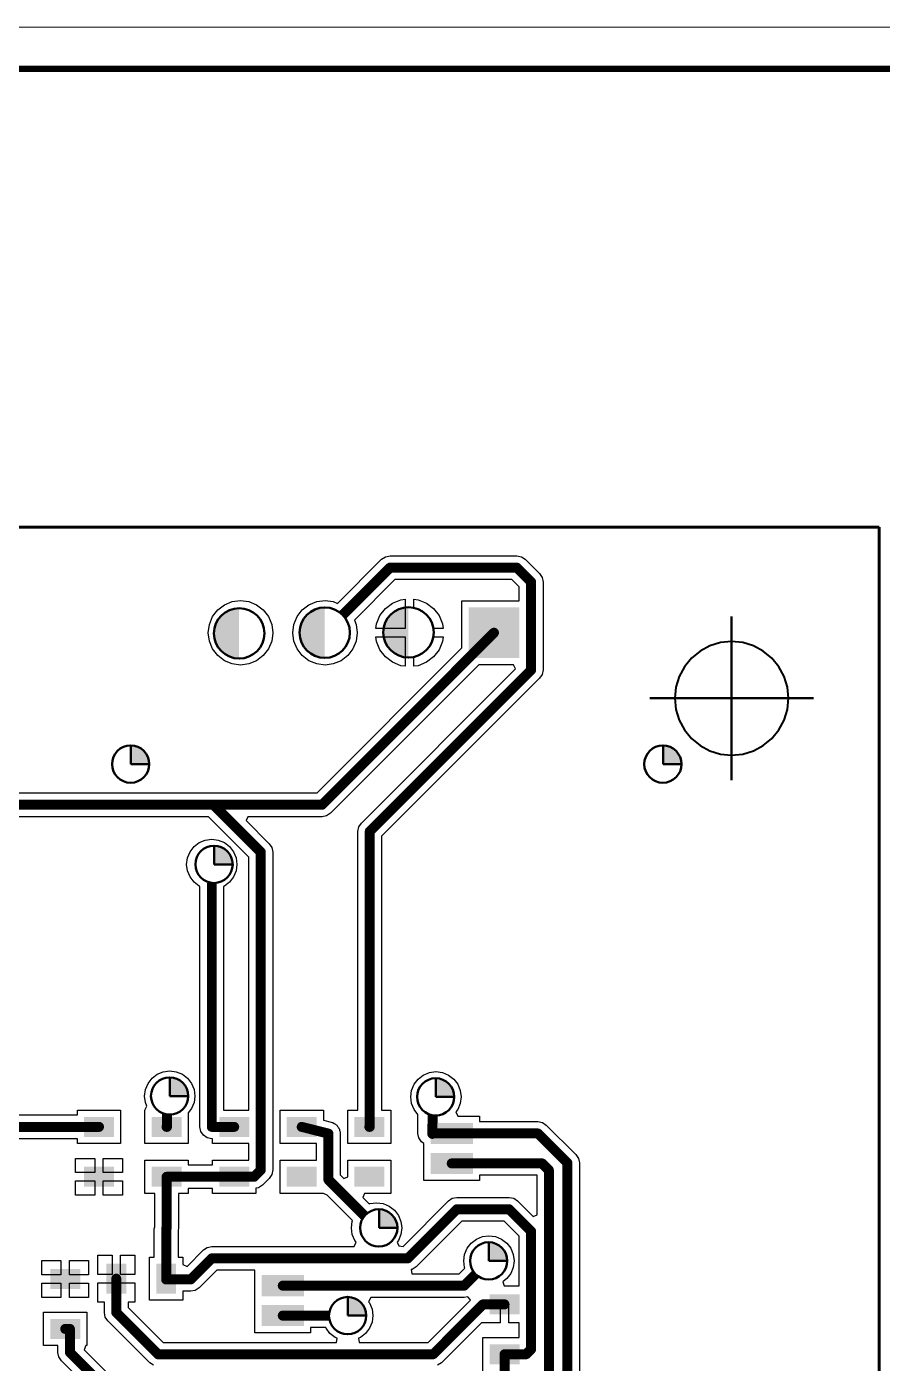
# Model space of a CAD drawing. Header units: millimetres. Extents: x 0 to 841, y 0 to 594.
# Drawn here: x 647 to 749.9, y 433.4 to 594 of the extents above; entities that cross this region are included whole.
import ezdxf

# ---------------------------------------------------------------- set-up
doc = ezdxf.new("R2010")
doc.units = ezdxf.units.MM
doc.layers.get('0').update_dxf_attribs({"lineweight": 50})
doc.layers.add('BottomLayer', color=5, linetype='Continuous')
doc.layers.add('Sheet', color=255, linetype='Continuous')
doc.layers.add('маркировка', color=2, linetype='Continuous', lineweight=60)
doc.layers.add('Отверстия', color=7, linetype='Continuous', lineweight=30)

msp = doc.modelspace()

# ---------------------------------------------------------------- hatches: boundary and pattern name
at = {"lineweight": 50}
h = msp.add_hatch(color=7, dxfattribs=at)
h.dxf.hatch_style = 1
h.paths.add_polyline_path([(672.53, 524.18, 0.411474), (669.52, 521.14, 0.411474), (672.53, 518.11)])
h = msp.add_hatch(color=7, dxfattribs=at)
h.dxf.hatch_style = 1
h.paths.add_polyline_path([(682.82, 524.27, 0.411474), (679.81, 521.23, 0.411474), (682.82, 518.2)])
h = msp.add_hatch(color=7, dxfattribs=at)
h.dxf.hatch_style = 1
h.paths.add_polyline_path([(692.89, 524.29, 0.411474), (689.89, 521.26, 0.411474), (692.89, 518.23)])
h = msp.add_hatch(color=18, dxfattribs=at)
h.dxf.hatch_style = 1
h.paths.add_polyline_path([(659.54, 505.43), (661.75, 505.43, 0.410663), (659.54, 507.66)])
h = msp.add_hatch(color=18, dxfattribs=at)
h.dxf.hatch_style = 1
h.paths.add_polyline_path([(723.54, 505.43), (725.75, 505.43, 0.410663), (723.54, 507.66)])
h = msp.add_hatch(color=18, dxfattribs=at)
h.dxf.hatch_style = 1
h.paths.add_polyline_path([(669.57, 493.38), (671.78, 493.38, 0.410663), (669.57, 495.62)])
h = msp.add_hatch(color=18, dxfattribs=at)
h.dxf.hatch_style = 1
h.paths.add_polyline_path([(664.22, 465.54), (666.43, 465.54, 0.410663), (664.22, 467.78)])
h = msp.add_hatch(color=18, dxfattribs=at)
h.dxf.hatch_style = 1
h.paths.add_polyline_path([(696.22, 465.44), (698.43, 465.44, 0.410663), (696.22, 467.68)])
h = msp.add_hatch(color=18, dxfattribs=at)
h.dxf.hatch_style = 1
h.paths.add_polyline_path([(689.38, 449.69), (691.59, 449.69, 0.410663), (689.38, 451.93)])
h = msp.add_hatch(color=18, dxfattribs=at)
h.dxf.hatch_style = 1
h.paths.add_polyline_path([(702.59, 445.73), (704.8, 445.73, 0.410663), (702.59, 447.97)])
h = msp.add_hatch(color=18, dxfattribs=at)
h.dxf.hatch_style = 1
h.paths.add_polyline_path([(685.62, 439.15), (687.83, 439.15, 0.410663), (685.62, 441.39)])

# ---------------------------------------------------------------- linework, layer by layer
for p, q in [((731.78, 503.5), (731.78, 523.17)), ((721.95, 513.34), (741.61, 513.34)), ((659.54, 507.66), (659.54, 505.43)), ((723.54, 507.66), (723.54, 505.43)), ((659.54, 505.43), (661.75, 505.43)), ((723.54, 505.43), (725.75, 505.43)), ((669.57, 495.62), (669.57, 493.38)), ((669.57, 493.38), (671.78, 493.38)), ((664.22, 467.78), (664.22, 465.54)), ((696.22, 467.68), (696.22, 465.44)), ((664.22, 465.54), (666.43, 465.54)), ((696.22, 465.44), (698.43, 465.44)), ((689.38, 451.93), (689.38, 449.69)), ((689.38, 449.69), (691.59, 449.69)), ((702.59, 447.97), (702.59, 445.73)), ((702.59, 445.73), (704.8, 445.73)), ((685.62, 441.39), (685.62, 439.15)), ((685.62, 439.15), (687.83, 439.15))]:
    msp.add_line(p, q, dxfattribs=at)
for centre in [(659.51, 505.43), (723.51, 505.43), (669.54, 493.38), (664.19, 465.54), (696.19, 465.44), (689.35, 449.69), (702.56, 445.73), (685.6, 439.15)]:
    msp.add_circle(centre, 2.24, dxfattribs=at)
at = {"layer": 'BottomLayer'}
for p, q in [((689.69, 530.05), (690.16, 530.36)), ((690.16, 530.36), (690.7, 530.47)), ((690.7, 530.47), (705.94, 530.47)), ((705.94, 530.47), (706.49, 530.36)), ((706.49, 530.36), (706.95, 530.05)), ((684.4, 524.75), (689.69, 530.05)), ((706.95, 530.05), (708.68, 528.32)), ((691.29, 527.61), (686.42, 522.74)), ((705.35, 527.61), (691.29, 527.61)), ((706.24, 526.72), (705.35, 527.61)), ((708.68, 528.32), (708.99, 527.86)), ((708.99, 527.86), (709.1, 527.31)), ((709.1, 527.31), (709.1, 516.75)), ((706.24, 525.07), (706.24, 526.72)), ((669.36, 523.16), (669.98, 523.96)), ((669.98, 523.96), (670.78, 524.58)), ((670.78, 524.58), (671.72, 524.97)), ((671.72, 524.97), (672.72, 525.1)), ((672.72, 525.1), (673.72, 524.97)), ((673.72, 524.97), (674.66, 524.58)), ((674.66, 524.58), (675.46, 523.96)), ((675.46, 523.96), (676.08, 523.16)), ((679.52, 523.16), (680.14, 523.96)), ((680.14, 523.96), (680.94, 524.58)), ((680.94, 524.58), (681.88, 524.97)), ((681.88, 524.97), (682.88, 525.1)), ((682.88, 525.1), (683.88, 524.97)), ((683.88, 524.97), (684.4, 524.75)), ((689.49, 523.27), (690.14, 524.12)), ((690.14, 524.12), (690.99, 524.77)), ((690.99, 524.77), (691.98, 525.18)), ((691.98, 525.18), (692.53, 525.25)), ((692.53, 525.25), (692.53, 521.73)), ((693.55, 524.23), (693.55, 525.25)), ((693.55, 525.25), (694.1, 525.18)), ((694.1, 525.18), (695.09, 524.77)), ((695.09, 524.77), (695.94, 524.12)), ((695.94, 524.12), (696.59, 523.27)), ((699.35, 519.39), (699.35, 525.07)), ((699.35, 525.07), (706.24, 525.07)), ((668.84, 521.22), (668.97, 522.22)), ((668.97, 522.22), (669.36, 523.16)), ((676.08, 523.16), (676.47, 522.22)), ((676.47, 522.22), (676.6, 521.22)), ((679, 521.22), (679.13, 522.22)), ((679.13, 522.22), (679.52, 523.16)), ((686.42, 522.74), (686.63, 522.22)), ((686.63, 522.22), (686.76, 521.22)), ((689.01, 521.73), (689.08, 522.28)), ((689.08, 522.28), (689.49, 523.27)), ((696.59, 523.27), (697, 522.28)), ((697, 522.28), (697.07, 521.73)), ((668.97, 520.21), (668.84, 521.22)), ((676.6, 521.22), (676.47, 520.21)), ((679.13, 520.21), (679, 521.22)), ((686.76, 521.22), (686.63, 520.21)), ((692.53, 521.73), (689.01, 521.73)), ((689.08, 520.16), (689.01, 520.71)), ((689.01, 520.71), (692.53, 520.71)), ((692.53, 520.71), (692.53, 517.19)), ((695.9, 520.71), (697.07, 520.71)), ((697.07, 521.73), (695.92, 521.73)), ((697.07, 520.71), (697, 520.16)), ((669.36, 519.28), (668.97, 520.21)), ((669.98, 518.47), (669.36, 519.28)), ((676.08, 519.28), (675.46, 518.47)), ((676.47, 520.21), (676.08, 519.28)), ((679.52, 519.28), (679.13, 520.21)), ((680.14, 518.47), (679.52, 519.28)), ((681.93, 501.97), (699.35, 519.39)), ((686.24, 519.28), (685.62, 518.47)), ((686.63, 520.21), (686.24, 519.28)), ((689.49, 519.17), (689.08, 520.16)), ((690.14, 518.32), (689.49, 519.17)), ((696.59, 519.17), (695.94, 518.32)), ((697, 520.16), (696.59, 519.17)), ((670.78, 517.86), (669.98, 518.47)), ((671.72, 517.47), (670.78, 517.86)), ((672.72, 517.34), (671.72, 517.47)), ((673.72, 517.47), (672.72, 517.34)), ((674.66, 517.86), (673.72, 517.47)), ((675.46, 518.47), (674.66, 517.86)), ((680.94, 517.86), (680.14, 518.47)), ((681.88, 517.47), (680.94, 517.86)), ((682.88, 517.34), (681.88, 517.47)), ((683.88, 517.47), (682.88, 517.34)), ((701.37, 517.37), (683.53, 499.53)), ((684.82, 517.86), (683.88, 517.47)), ((685.62, 518.47), (684.82, 517.86)), ((690.99, 517.67), (690.14, 518.32)), ((691.98, 517.26), (690.99, 517.67)), ((692.53, 517.19), (691.98, 517.26)), ((693.55, 517.19), (693.55, 518.29)), ((694.1, 517.26), (693.55, 517.19)), ((695.09, 517.67), (694.1, 517.26)), ((695.94, 518.32), (695.09, 517.67)), ((705.56, 517.37), (701.37, 517.37)), ((705.77, 516.86), (705.56, 517.37)), ((687.26, 498.35), (705.77, 516.86)), ((708.68, 515.74), (689.69, 496.75)), ((708.99, 516.2), (708.68, 515.74)), ((709.1, 516.75), (708.99, 516.2)), ((614.61, 501.97), (681.93, 501.97)), ((668.88, 499.11), (614.61, 499.11)), ((673.73, 494.26), (668.88, 499.11)), ((673.58, 499.11), (673.38, 498.64)), ((673.38, 498.64), (676.17, 495.86)), ((682.52, 499.11), (673.58, 499.11)), ((683.07, 499.22), (682.52, 499.11)), ((683.53, 499.53), (683.07, 499.22)), ((686.95, 497.89), (687.26, 498.35)), ((668.48, 496.3), (669.27, 496.41)), ((669.27, 496.41), (670.05, 496.3)), ((686.84, 497.34), (686.95, 497.89)), ((686.84, 463.83), (686.84, 497.34)), ((689.69, 496.75), (689.69, 463.83)), ((666.34, 494.16), (666.65, 494.89)), ((666.65, 494.89), (667.13, 495.52)), ((667.13, 495.52), (667.75, 496)), ((667.75, 496), (668.48, 496.3)), ((670.05, 496.3), (670.78, 496)), ((670.78, 496), (671.41, 495.52)), ((671.41, 495.52), (671.89, 494.89)), ((671.89, 494.89), (672.19, 494.16)), ((676.17, 495.86), (676.48, 495.39)), ((676.48, 495.39), (676.59, 494.85)), ((676.59, 494.85), (676.59, 456.65)), ((666.24, 493.38), (666.34, 494.16)), ((666.34, 492.6), (666.24, 493.38)), ((672.19, 494.16), (672.29, 493.38)), ((672.29, 493.38), (672.19, 492.6)), ((673.73, 463.83), (673.73, 494.26)), ((666.65, 491.87), (666.34, 492.6)), ((667.13, 491.24), (666.65, 491.87)), ((671.89, 491.87), (671.41, 491.24)), ((672.19, 492.6), (671.89, 491.87)), ((667.75, 490.76), (667.13, 491.24)), ((667.84, 490.72), (667.75, 490.76)), ((667.84, 461.83), (667.84, 490.72)), ((670.78, 490.76), (670.69, 490.72)), ((670.69, 490.72), (670.69, 463.83)), ((671.41, 491.24), (670.78, 490.76)), ((661.6, 467.05), (662.08, 467.68)), ((662.08, 467.68), (662.7, 468.16)), ((662.7, 468.16), (663.43, 468.46)), ((663.43, 468.46), (664.22, 468.57)), ((664.22, 468.57), (665, 468.46)), ((665, 468.46), (665.73, 468.16)), ((665.73, 468.16), (666.36, 467.68)), ((666.36, 467.68), (666.84, 467.05)), ((693.6, 466.95), (694.08, 467.58)), ((694.08, 467.58), (694.7, 468.06)), ((694.7, 468.06), (695.43, 468.36)), ((695.43, 468.36), (696.22, 468.47)), ((696.22, 468.47), (697, 468.36)), ((697, 468.36), (697.73, 468.06)), ((697.73, 468.06), (698.36, 467.58)), ((698.36, 467.58), (698.84, 466.95)), ((661.19, 465.54), (661.29, 466.32)), ((661.29, 466.32), (661.6, 467.05)), ((666.84, 467.05), (667.14, 466.32)), ((667.14, 466.32), (667.24, 465.54)), ((693.19, 465.44), (693.29, 466.22)), ((693.29, 466.22), (693.6, 466.95)), ((698.84, 466.95), (699.14, 466.22)), ((699.14, 466.22), (699.24, 465.44)), ((661.29, 464.76), (661.19, 465.54)), ((661.23, 463.83), (661.47, 464.34)), ((661.47, 464.34), (661.29, 464.76)), ((667.14, 464.76), (666.84, 464.03)), ((667.24, 465.54), (667.14, 464.76)), ((693.29, 464.66), (693.19, 465.44)), ((693.6, 463.93), (693.29, 464.66)), ((699.14, 464.66), (698.84, 463.93)), ((699.24, 465.44), (699.14, 464.66)), ((643.51, 463.26), (653.1, 463.26)), ((653.1, 463.26), (653.1, 463.83)), ((653.1, 463.83), (658.3, 463.83)), ((658.3, 463.83), (658.3, 459.83)), ((661.23, 459.83), (661.23, 463.83)), ((661.23, 463.83), (661.23, 463.83)), ((666.84, 464.03), (666.43, 463.5)), ((666.43, 463.5), (666.43, 459.83)), ((670.69, 463.83), (673.73, 463.83)), ((677.48, 459.83), (677.48, 463.83)), ((677.48, 463.83), (682.68, 463.83)), ((682.68, 463.83), (682.68, 462.65)), ((682.68, 462.65), (683.64, 462.41)), ((685.61, 459.83), (685.61, 463.83)), ((685.61, 463.83), (686.84, 463.83)), ((689.69, 463.83), (690.81, 463.83)), ((690.81, 463.83), (690.81, 459.83)), ((694.05, 463.33), (693.6, 463.93)), ((694.05, 461.04), (694.05, 463.33)), ((698.84, 463.93), (698.6, 463.62)), ((698.6, 463.62), (698.85, 463.11)), ((698.85, 463.11), (701.46, 463.11)), ((701.46, 463.11), (701.46, 462.47)), ((667.95, 461.29), (667.84, 461.83)), ((668.26, 460.82), (667.95, 461.29)), ((683.64, 462.41), (683.73, 462.36)), ((683.73, 462.36), (683.83, 462.34)), ((683.83, 462.34), (683.98, 462.24)), ((683.98, 462.24), (684.14, 462.17)), ((684.14, 462.17), (684.21, 462.09)), ((684.21, 462.09), (684.3, 462.03)), ((684.3, 462.03), (684.39, 461.88)), ((684.39, 461.88), (684.51, 461.75)), ((684.51, 461.75), (684.55, 461.65)), ((684.55, 461.65), (684.61, 461.57)), ((684.61, 461.57), (684.64, 461.39)), ((684.64, 461.39), (684.7, 461.23)), ((684.7, 461.23), (684.69, 461.12)), ((684.69, 461.12), (684.71, 461.02)), ((684.71, 461.02), (684.71, 456.07)), ((694.16, 460.5), (694.05, 461.04)), ((701.46, 462.47), (708.48, 462.47)), ((708.48, 462.47), (709.03, 462.36)), ((709.03, 462.36), (709.49, 462.05)), ((709.49, 462.05), (713.05, 458.5)), ((653.1, 460.41), (644.51, 460.41)), ((653.1, 459.83), (653.1, 460.41)), ((658.3, 459.83), (653.1, 459.83)), ((666.43, 459.83), (661.23, 459.83)), ((668.72, 460.52), (668.26, 460.82)), ((669.27, 460.41), (668.72, 460.52)), ((669.36, 460.41), (669.27, 460.41)), ((669.36, 459.83), (669.36, 460.41)), ((673.73, 459.83), (669.36, 459.83)), ((673.73, 457.83), (673.73, 459.83)), ((681.86, 459.83), (677.48, 459.83)), ((681.86, 457.83), (681.86, 459.83)), ((690.81, 459.83), (685.61, 459.83)), ((694.47, 460.03), (694.16, 460.5)), ((694.78, 459.82), (694.47, 460.03)), ((694.78, 455.37), (694.78, 459.82)), ((652.88, 456.34), (652.88, 458.05)), ((652.88, 458.05), (655.19, 458.05)), ((655.19, 458.05), (655.19, 456.34)), ((656.21, 456.34), (656.21, 458.05)), ((656.21, 458.05), (658.52, 458.05)), ((658.52, 458.05), (658.52, 456.34)), ((661.23, 453.83), (661.23, 457.83)), ((661.23, 457.83), (666.43, 457.83)), ((666.43, 457.83), (666.43, 457.26)), ((669.36, 457.26), (669.36, 457.83)), ((669.36, 457.83), (673.73, 457.83)), ((677.48, 453.83), (677.48, 457.83)), ((677.48, 457.83), (681.86, 457.83)), ((685.61, 455.84), (685.61, 457.83)), ((685.61, 457.83), (690.81, 457.83)), ((690.81, 457.83), (690.81, 453.83)), ((713.05, 458.5), (713.36, 458.03)), ((713.36, 458.03), (713.47, 457.49)), ((655.19, 456.34), (652.88, 456.34)), ((658.52, 456.34), (656.21, 456.34)), ((666.43, 457.26), (669.36, 457.26)), ((676.59, 456.65), (676.48, 456.1)), ((713.47, 457.49), (713.47, 387.39)), ((652.88, 453.62), (652.88, 455.33)), ((652.88, 455.33), (655.19, 455.33)), ((655.19, 455.33), (655.19, 453.62)), ((656.21, 453.62), (656.21, 455.33)), ((656.21, 455.33), (658.52, 455.33)), ((658.52, 455.33), (658.52, 453.62)), ((675.36, 454.82), (674.89, 454.52)), ((676.17, 455.64), (675.36, 454.82)), ((676.48, 456.1), (676.17, 455.64)), ((684.71, 456.07), (685.14, 455.64)), ((685.14, 455.64), (685.61, 455.84)), ((701.46, 455.37), (694.78, 455.37)), ((708.38, 456.01), (701.46, 456.01)), ((701.46, 456.01), (701.46, 455.37)), ((708.38, 451.26), (708.38, 456.01)), ((655.19, 453.62), (652.88, 453.62)), ((658.52, 453.62), (656.21, 453.62)), ((662.4, 453.83), (661.23, 453.83)), ((662.4, 449.83), (662.4, 453.83)), ((666.43, 453.83), (665.26, 453.83)), ((665.26, 453.83), (665.26, 449.64)), ((669.36, 454.41), (666.43, 454.41)), ((666.43, 454.41), (666.43, 453.83)), ((669.36, 453.83), (669.36, 454.41)), ((674.56, 453.83), (669.36, 453.83)), ((674.89, 454.52), (674.56, 454.45)), ((674.56, 454.45), (674.56, 453.83)), ((682.68, 453.83), (677.48, 453.83)), ((683.12, 453.63), (682.68, 453.83)), ((682.68, 453.83), (682.68, 453.83)), ((682.68, 453.83), (682.68, 453.83)), ((686.19, 450.56), (683.12, 453.63)), ((687.62, 453.83), (687.42, 453.36)), ((687.42, 453.36), (688.21, 452.58)), ((690.81, 453.83), (687.62, 453.83)), ((697.72, 452.94), (698.18, 453.25)), ((698.18, 453.25), (698.73, 453.35)), ((698.73, 453.35), (705.03, 453.35)), ((705.03, 453.35), (705.57, 453.25)), ((705.57, 453.25), (706.04, 452.94)), ((688.21, 452.58), (688.29, 452.61)), ((688.29, 452.61), (689.08, 452.72)), ((689.08, 452.72), (689.86, 452.61)), ((689.86, 452.61), (690.59, 452.31)), ((690.59, 452.31), (691.22, 451.83)), ((691.22, 451.83), (691.7, 451.2)), ((692.26, 447.47), (697.72, 452.94)), ((706.04, 452.94), (707.91, 451.06)), ((662.35, 449.59), (662.4, 449.83)), ((686.05, 449.69), (686.15, 450.47)), ((686.15, 450.47), (686.19, 450.56)), ((691.7, 451.2), (692, 450.47)), ((692, 450.47), (692.1, 449.69)), ((699.32, 450.5), (693.85, 445.02)), ((704.44, 450.5), (699.32, 450.5)), ((706.24, 448.69), (704.44, 450.5)), ((707.91, 451.06), (708.38, 451.26)), ((662.35, 446.19), (662.35, 449.59)), ((665.26, 449.64), (665.21, 449.4)), ((665.21, 449.4), (665.21, 446.19)), ((686.15, 448.91), (686.05, 449.69)), ((686.46, 448.18), (686.15, 448.91)), ((686.62, 447.97), (686.46, 448.18)), ((691.7, 448.18), (691.54, 447.97)), ((692, 448.91), (691.7, 448.18)), ((692.1, 449.69), (692, 448.91)), ((700.45, 447.87), (701.08, 448.35)), ((701.08, 448.35), (701.81, 448.65)), ((701.81, 448.65), (702.59, 448.75)), ((702.59, 448.75), (703.37, 448.65)), ((703.37, 448.65), (704.1, 448.35)), ((704.1, 448.35), (704.73, 447.87)), ((706.24, 442.71), (706.24, 448.69)), ((666.29, 445.07), (668.26, 447.04)), ((668.26, 447.04), (668.72, 447.35)), ((668.72, 447.35), (669.27, 447.46)), ((669.27, 447.46), (686.37, 447.46)), ((686.37, 447.46), (686.62, 447.97)), ((691.54, 447.97), (691.76, 447.52)), ((691.76, 447.52), (692.26, 447.47)), ((699.67, 446.51), (699.97, 447.24)), ((699.97, 447.24), (700.45, 447.87)), ((704.73, 447.87), (705.21, 447.24)), ((705.21, 447.24), (705.51, 446.51)), ((648.82, 444.05), (648.82, 445.76)), ((648.82, 445.76), (651.13, 445.76)), ((651.13, 445.76), (651.13, 444.05)), ((652.14, 444.05), (652.14, 445.76)), ((652.14, 445.76), (654.45, 445.76)), ((654.45, 445.76), (654.45, 444.05)), ((655.56, 444.1), (655.56, 446.41)), ((655.56, 446.41), (657.27, 446.41)), ((657.27, 446.41), (657.27, 444.1)), ((658.29, 444.1), (658.29, 446.41)), ((658.29, 446.41), (660, 446.41)), ((660, 446.41), (660, 444.1)), ((661.78, 440.99), (661.78, 446.19)), ((661.78, 446.19), (662.35, 446.19)), ((665.21, 446.19), (665.78, 446.19)), ((665.78, 446.19), (665.78, 445.29)), ((665.78, 445.29), (666.29, 445.07)), ((693.85, 445.02), (693.38, 444.71)), ((699.56, 445.73), (699.67, 446.51)), ((699.67, 444.95), (699.56, 445.73)), ((699.7, 444.86), (699.67, 444.95)), ((705.51, 444.95), (705.21, 444.22)), ((705.51, 446.51), (705.62, 445.73)), ((705.62, 445.73), (705.51, 444.95)), ((651.13, 444.05), (648.82, 444.05)), ((654.45, 444.05), (652.14, 444.05)), ((657.27, 444.1), (655.56, 444.1)), ((660, 444.1), (658.29, 444.1)), ((669.86, 444.61), (667.74, 442.48)), ((674.46, 444.61), (669.86, 444.61)), ((674.46, 440.68), (674.46, 444.61)), ((693.38, 444.71), (693.26, 444.69)), ((693.26, 444.69), (693.31, 444.18)), ((693.31, 444.18), (699.02, 444.18)), ((699.02, 444.18), (699.7, 444.86)), ((704.73, 443.59), (704.25, 443.22)), ((705.21, 444.22), (704.73, 443.59)), ((648.82, 441.33), (648.82, 443.04)), ((648.82, 443.04), (651.13, 443.04)), ((651.13, 443.04), (651.13, 441.33)), ((652.14, 441.33), (652.14, 443.04)), ((652.14, 443.04), (654.45, 443.04)), ((654.45, 443.04), (654.45, 441.33)), ((655.56, 440.78), (655.56, 443.09)), ((655.56, 443.09), (657.78, 443.09)), ((657.78, 443.09), (660, 443.09)), ((660, 443.09), (660, 440.78)), ((666.73, 442.07), (665.78, 442.07)), ((665.78, 442.07), (665.78, 440.99)), ((667.27, 442.17), (666.73, 442.07)), ((667.74, 442.48), (667.27, 442.17)), ((704.25, 443.22), (704.42, 442.71)), ((704.42, 442.71), (706.24, 442.71)), ((651.13, 441.33), (648.82, 441.33)), ((654.45, 441.33), (652.14, 441.33)), ((656.35, 440.78), (655.56, 440.78)), ((656.35, 439.53), (656.35, 440.78)), ((660, 440.78), (659.21, 440.78)), ((659.21, 440.78), (659.21, 440.12)), ((665.78, 440.99), (661.78, 440.99)), ((674.46, 437.08), (674.46, 440.68)), ((688.38, 441.33), (688.13, 440.82)), ((688.13, 440.82), (688.24, 440.67)), ((688.24, 440.67), (688.55, 439.94)), ((699.62, 441.33), (688.38, 441.33)), ((695.29, 435.92), (700.36, 441)), ((700.06, 441.41), (699.62, 441.33)), ((700.32, 441.09), (700.06, 441.41)), ((700.36, 441), (700.32, 441.09)), ((703.96, 440.5), (703.96, 438.28)), ((704.98, 440.5), (703.96, 440.5)), ((704.98, 438.28), (704.98, 440.5)), ((649.04, 435.55), (649.04, 439.55)), ((649.04, 439.55), (654.24, 439.55)), ((654.24, 439.55), (654.24, 435.55)), ((656.46, 438.98), (656.35, 439.53)), ((656.77, 438.52), (656.46, 438.98)), ((661.8, 433.49), (656.77, 438.52)), ((659.21, 440.12), (663.41, 435.92)), ((688.55, 439.94), (688.65, 439.15)), ((688.65, 439.15), (688.55, 438.37)), ((681.14, 437.08), (674.46, 437.08)), ((682.97, 437.73), (681.14, 437.73)), ((681.14, 437.73), (681.14, 437.08)), ((683, 437.64), (682.97, 437.73)), ((683.48, 437.01), (683, 437.64)), ((684.11, 436.53), (683.48, 437.01)), ((687.76, 437.01), (687.14, 436.53)), ((688.24, 437.64), (687.76, 437.01)), ((688.55, 438.37), (688.24, 437.64)), ((701.68, 438.28), (696.89, 433.49)), ((703.96, 438.28), (701.68, 438.28)), ((706.24, 438.28), (704.98, 438.28)), ((706.24, 436.5), (706.24, 438.28)), ((650.77, 435.55), (649.04, 435.55)), ((650.77, 434.73), (650.77, 435.55)), ((654.12, 435.55), (653.9, 435.04)), ((654.24, 435.55), (654.12, 435.55)), ((663.41, 435.92), (684.25, 435.92)), ((684.35, 436.43), (684.11, 436.53)), ((684.25, 435.92), (684.35, 436.43)), ((687.14, 436.53), (686.89, 436.43)), ((686.89, 436.43), (686.99, 435.92)), ((686.99, 435.92), (695.29, 435.92)), ((701.87, 432.5), (701.87, 436.5)), ((701.87, 436.5), (706.24, 436.5)), ((650.88, 434.18), (650.77, 434.73)), ((651.19, 433.72), (650.88, 434.18)), ((655.17, 429.74), (651.19, 433.72)), ((653.9, 435.04), (658.26, 430.69)), ((662.27, 433.18), (661.8, 433.49)), ((696.89, 433.49), (696.42, 433.18))]:
    msp.add_line(p, q, dxfattribs=at)
at = {"layer": 'BottomLayer', "const_width": 1.2}
for points in [[(690.7, 529.04), (685.02, 523.36)], [(705.94, 529.04), (690.7, 529.04)], [(707.67, 527.31), (705.94, 529.04)], [(707.67, 516.75), (707.67, 527.31)], [(703.2, 521.22), (682.52, 500.54)], [(707.67, 516.75), (688.26, 497.34)], [(669.47, 500.54), (612.01, 500.54)], [(675.16, 494.85), (669.47, 500.54)], [(682.52, 500.54), (669.47, 500.54)], [(688.26, 461.83), (688.26, 497.34)], [(675.16, 456.65), (675.16, 494.85)], [(669.27, 461.83), (669.27, 491.16)], [(663.88, 461.83), (663.88, 463.32)], [(695.78, 461.04), (695.83, 463.23)], [(655.7, 461.83), (643.51, 461.83)], [(663.88, 461.83), (663.83, 461.83)], [(671.96, 461.83), (669.27, 461.83)], [(683.29, 461.02), (680.08, 461.83)], [(683.29, 455.48), (683.29, 461.02)], [(688.26, 461.83), (688.21, 461.83)], [(698.12, 461.04), (695.48, 461.04)], [(708.48, 461.04), (698.12, 461.04)], [(712.04, 457.49), (708.48, 461.04)], [(708.99, 457.44), (698.12, 457.44)], [(709.8, 456.63), (708.99, 457.44)], [(712.04, 386.8), (712.04, 457.49)], [(671.96, 455.83), (663.83, 455.83)], [(663.83, 449.64), (663.83, 455.83)], [(674.35, 455.83), (671.96, 455.83)], [(675.16, 456.65), (674.35, 455.83)], [(709.8, 354.59), (709.8, 456.63)], [(687.64, 451.13), (683.29, 455.48)], [(698.73, 451.93), (692.84, 446.03)], [(705.03, 451.93), (698.73, 451.93)], [(707.67, 449.28), (705.03, 451.93)], [(663.83, 449.64), (663.78, 449.59)], [(663.78, 443.59), (663.78, 449.59)], [(707.67, 435.11), (707.67, 449.28)], [(669.27, 446.03), (666.73, 443.49)], [(692.84, 446.03), (669.27, 446.03)], [(657.78, 439.53), (657.78, 443.59)], [(663.78, 443.49), (663.78, 443.59)], [(666.73, 443.49), (663.78, 443.49)], [(699.62, 442.75), (677.8, 442.75)], [(700.99, 444.13), (699.62, 442.75)], [(662.81, 434.5), (657.78, 439.53)], [(701.88, 440.5), (695.88, 434.5)], [(704.47, 440.5), (701.88, 440.5)], [(683.36, 439.15), (677.8, 439.15)], [(652.2, 437.55), (651.64, 437.55)], [(652.2, 434.73), (652.2, 437.55)], [(657.25, 429.68), (652.2, 434.73)], [(707.67, 435.11), (707.06, 434.5)], [(695.88, 434.5), (662.81, 434.5)], [(704.47, 428.31), (704.47, 434.5)], [(707.06, 434.5), (704.47, 434.5)]]:
    msp.add_lwpolyline(points, dxfattribs=at)
at = {"layer": 'BottomLayer', "const_width": 0.6}
for points in [[(691, 529.04, -1), (690.4, 529.04, -1)], [(691, 529.04, -1), (690.4, 529.04, -1)], [(706.24, 529.04, -1), (705.64, 529.04, -1)], [(706.24, 529.04, -1), (705.64, 529.04, -1)], [(707.97, 527.31, -1), (707.37, 527.31, -1)], [(707.97, 527.31, -1), (707.37, 527.31, -1)], [(703.5, 521.22, -1), (702.9, 521.22, -1)], [(707.97, 516.75, -1), (707.37, 516.75, -1)], [(707.97, 516.75, -1), (707.37, 516.75, -1)], [(669.77, 500.54, -1), (669.17, 500.54, -1)], [(669.77, 500.54, -1), (669.17, 500.54, -1)], [(669.77, 500.54, -1), (669.17, 500.54, -1)], [(682.82, 500.54, -1), (682.22, 500.54, -1)], [(682.82, 500.54, -1), (682.22, 500.54, -1)], [(688.56, 497.34, -1), (687.96, 497.34, -1)], [(688.56, 497.34, -1), (687.96, 497.34, -1)], [(675.46, 494.85, -1), (674.86, 494.85, -1)], [(675.46, 494.85, -1), (674.86, 494.85, -1)], [(656, 461.83, -1), (655.4, 461.83, -1)], [(664.13, 461.83, -1), (663.53, 461.83, -1)], [(664.18, 461.83, -1), (663.58, 461.83, -1)], [(664.18, 461.83, -1), (663.58, 461.83, -1)], [(669.57, 461.83, -1), (668.97, 461.83, -1)], [(669.57, 461.83, -1), (668.97, 461.83, -1)], [(672.26, 461.83, -1), (671.66, 461.83, -1)], [(680.38, 461.83, -1), (679.78, 461.83, -1)], [(683.59, 461.02, -1), (682.99, 461.02, -1)], [(683.59, 461.02, -1), (682.99, 461.02, -1)], [(688.51, 461.83, -1), (687.91, 461.83, -1)], [(688.56, 461.83, -1), (687.96, 461.83, -1)], [(688.56, 461.83, -1), (687.96, 461.83, -1)], [(696.08, 460.99, -1), (695.48, 460.99, -1)], [(698.42, 461.04, -1), (697.82, 461.04, -1)], [(698.42, 461.04, -1), (697.82, 461.04, -1)], [(708.78, 461.04, -1), (708.18, 461.04, -1)], [(708.78, 461.04, -1), (708.18, 461.04, -1)], [(698.42, 457.44, -1), (697.82, 457.44, -1)], [(709.29, 457.44, -1), (708.69, 457.44, -1)], [(709.29, 457.44, -1), (708.69, 457.44, -1)], [(712.34, 457.49, -1), (711.74, 457.49, -1)], [(712.34, 457.49, -1), (711.74, 457.49, -1)], [(664.13, 455.83, -1), (663.53, 455.83, -1)], [(664.13, 455.83, -1), (663.53, 455.83, -1)], [(672.26, 455.83, -1), (671.66, 455.83, -1)], [(672.26, 455.83, -1), (671.66, 455.83, -1)], [(674.65, 455.83, -1), (674.05, 455.83, -1)], [(674.65, 455.83, -1), (674.05, 455.83, -1)], [(675.46, 456.65, -1), (674.86, 456.65, -1)], [(675.46, 456.65, -1), (674.86, 456.65, -1)], [(710.1, 456.63, -1), (709.5, 456.63, -1)], [(710.1, 456.63, -1), (709.5, 456.63, -1)], [(683.59, 455.48, -1), (682.99, 455.48, -1)], [(683.59, 455.48, -1), (682.99, 455.48, -1)], [(699.03, 451.93, -1), (698.43, 451.93, -1)], [(699.03, 451.93, -1), (698.43, 451.93, -1)], [(705.33, 451.93, -1), (704.73, 451.93, -1)], [(705.33, 451.93, -1), (704.73, 451.93, -1)], [(664.08, 449.59, -1), (663.48, 449.59, -1)], [(664.08, 449.59, -1), (663.48, 449.59, -1)], [(664.13, 449.64, -1), (663.53, 449.64, -1)], [(664.13, 449.64, -1), (663.53, 449.64, -1)], [(707.97, 449.28, -1), (707.37, 449.28, -1)], [(707.97, 449.28, -1), (707.37, 449.28, -1)], [(669.57, 446.03, -1), (668.97, 446.03, -1)], [(669.57, 446.03, -1), (668.97, 446.03, -1)], [(693.14, 446.03, -1), (692.54, 446.03, -1)], [(693.14, 446.03, -1), (692.54, 446.03, -1)], [(658.08, 443.59, -1), (657.48, 443.59, -1)], [(664.08, 443.59, -1), (663.48, 443.59, -1)], [(664.08, 443.59, -1), (663.48, 443.59, -1)], [(664.08, 443.49, -1), (663.48, 443.49, -1)], [(664.08, 443.49, -1), (663.48, 443.49, -1)], [(667.03, 443.49, -1), (666.43, 443.49, -1)], [(667.03, 443.49, -1), (666.43, 443.49, -1)], [(678.1, 442.75, -1), (677.5, 442.75, -1)], [(699.92, 442.75, -1), (699.32, 442.75, -1)], [(699.92, 442.75, -1), (699.32, 442.75, -1)], [(658.08, 439.53, -1), (657.48, 439.53, -1)], [(658.08, 439.53, -1), (657.48, 439.53, -1)], [(702.18, 440.5, -1), (701.58, 440.5, -1)], [(702.18, 440.5, -1), (701.58, 440.5, -1)], [(704.77, 440.5, -1), (704.17, 440.5, -1)], [(678.1, 439.15, -1), (677.5, 439.15, -1)], [(651.94, 437.55, -1), (651.34, 437.55, -1)], [(652.5, 437.55, -1), (651.9, 437.55, -1)], [(652.5, 437.55, -1), (651.9, 437.55, -1)], [(652.5, 434.73, -1), (651.9, 434.73, -1)], [(652.5, 434.73, -1), (651.9, 434.73, -1)], [(707.97, 435.11, -1), (707.37, 435.11, -1)], [(707.97, 435.11, -1), (707.37, 435.11, -1)], [(663.11, 434.5, -1), (662.51, 434.5, -1)], [(663.11, 434.5, -1), (662.51, 434.5, -1)], [(696.18, 434.5, -1), (695.58, 434.5, -1)], [(696.18, 434.5, -1), (695.58, 434.5, -1)], [(704.77, 434.5, -1), (704.17, 434.5, -1)], [(704.77, 434.5, -1), (704.17, 434.5, -1)], [(707.36, 434.5, -1), (706.76, 434.5, -1)], [(707.36, 434.5, -1), (706.76, 434.5, -1)]]:
    msp.add_lwpolyline(points, format="xyb", close=True, dxfattribs=at)
at = {"layer": 'BottomLayer'}
for points in [[(706.25, 518.17), (700.15, 518.17), (706.25, 524.27), (700.15, 524.27)], [(657.5, 460.63), (653.9, 460.63), (657.5, 463.03), (653.9, 463.03)], [(662.03, 463.03), (665.63, 463.03), (662.03, 460.63), (665.63, 460.63)], [(670.16, 463.03), (673.76, 463.03), (670.16, 460.63), (673.76, 460.63)], [(678.28, 463.03), (681.88, 463.03), (678.28, 460.63), (681.88, 460.63)], [(686.41, 463.03), (690.01, 463.03), (686.41, 460.63), (690.01, 460.63)], [(700.66, 462.31), (700.66, 459.77), (695.58, 462.31), (695.58, 459.77)], [(700.66, 458.71), (700.66, 456.17), (695.58, 458.71), (695.58, 456.17)], [(657.5, 454.63), (653.9, 454.63), (657.5, 457.03), (653.9, 457.03)], [(662.03, 457.03), (665.63, 457.03), (662.03, 454.63), (665.63, 454.63)], [(670.16, 457.03), (673.76, 457.03), (670.16, 454.63), (673.76, 454.63)], [(678.28, 457.03), (681.88, 457.03), (678.28, 454.63), (681.88, 454.63)], [(686.41, 457.03), (690.01, 457.03), (686.41, 454.63), (690.01, 454.63)], [(658.98, 445.39), (658.98, 441.79), (656.58, 445.39), (656.58, 441.79)], [(664.98, 445.39), (664.98, 441.79), (662.58, 445.39), (662.58, 441.79)], [(653.44, 442.35), (649.84, 442.35), (653.44, 444.75), (649.84, 444.75)], [(680.34, 444.02), (680.34, 441.48), (675.26, 444.02), (675.26, 441.48)], [(680.34, 440.42), (680.34, 437.88), (675.26, 440.42), (675.26, 437.88)], [(706.27, 439.3), (702.67, 439.3), (706.27, 441.7), (702.67, 441.7)], [(653.44, 436.35), (649.84, 436.35), (653.44, 438.75), (649.84, 438.75)], [(706.27, 433.3), (702.67, 433.3), (706.27, 435.7), (702.67, 435.7)]]:
    msp.add_solid(points, dxfattribs=at)
at = {"layer": 'Sheet'}
for points, const_width in [([(0, 594), (840.96, 594), (840.96, 0.04), (0, 0.04), (0, 594)], 0.0991), ([(20, 589), (836, 589)], 0.749)]:
    msp.add_lwpolyline(points, dxfattribs=dict(at, const_width=const_width))
at = {"layer": 'маркировка'}
for p, q in [((749.54, 533.89), (491.4, 533.89)), ((749.54, 478.55), (749.54, 533.89)), ((749.54, 478.55), (749.54, 533.43)), ((749.54, 406.41), (749.54, 478.55))]:
    msp.add_line(p, q, dxfattribs=at)
at = {"layer": 'Отверстия', "lineweight": 40}
for p, q in [((727.98, 519.02), (726.95, 518.17)), ((729.17, 519.65), (727.98, 519.02)), ((730.45, 520.04), (729.17, 519.65)), ((731.78, 520.17), (730.45, 520.04)), ((733.11, 520.04), (731.78, 520.17)), ((734.39, 519.65), (733.11, 520.04)), ((735.58, 519.02), (734.39, 519.65)), ((736.61, 518.17), (735.58, 519.02)), ((726.95, 518.17), (726.1, 517.13)), ((737.46, 517.13), (736.61, 518.17)), ((725.47, 515.95), (725.08, 514.67)), ((726.1, 517.13), (725.47, 515.95)), ((738.09, 515.95), (737.46, 517.13)), ((738.48, 514.67), (738.09, 515.95)), ((725.08, 514.67), (724.95, 513.34)), ((738.61, 513.34), (738.48, 514.67)), ((724.95, 513.34), (725.08, 512)), ((738.48, 512), (738.61, 513.34)), ((725.08, 512), (725.47, 510.72)), ((738.09, 510.72), (738.48, 512)), ((725.47, 510.72), (726.1, 509.54)), ((726.1, 509.54), (726.95, 508.51)), ((736.61, 508.51), (737.46, 509.54)), ((737.46, 509.54), (738.09, 510.72)), ((726.95, 508.51), (727.98, 507.66)), ((727.98, 507.66), (729.17, 507.02)), ((734.39, 507.02), (735.58, 507.66)), ((735.58, 507.66), (736.61, 508.51)), ((729.17, 507.02), (730.45, 506.64)), ((730.45, 506.64), (731.78, 506.5)), ((731.78, 506.5), (733.11, 506.64)), ((733.11, 506.64), (734.39, 507.02))]:
    msp.add_line(p, q, dxfattribs=at)
at = {"layer": 'Отверстия', "lineweight": 50}
for centre in [(672.56, 521.14), (682.85, 521.23), (692.92, 521.26)]:
    msp.add_circle(centre, 3.03, dxfattribs=at)

doc.saveas('drawing.dxf')
